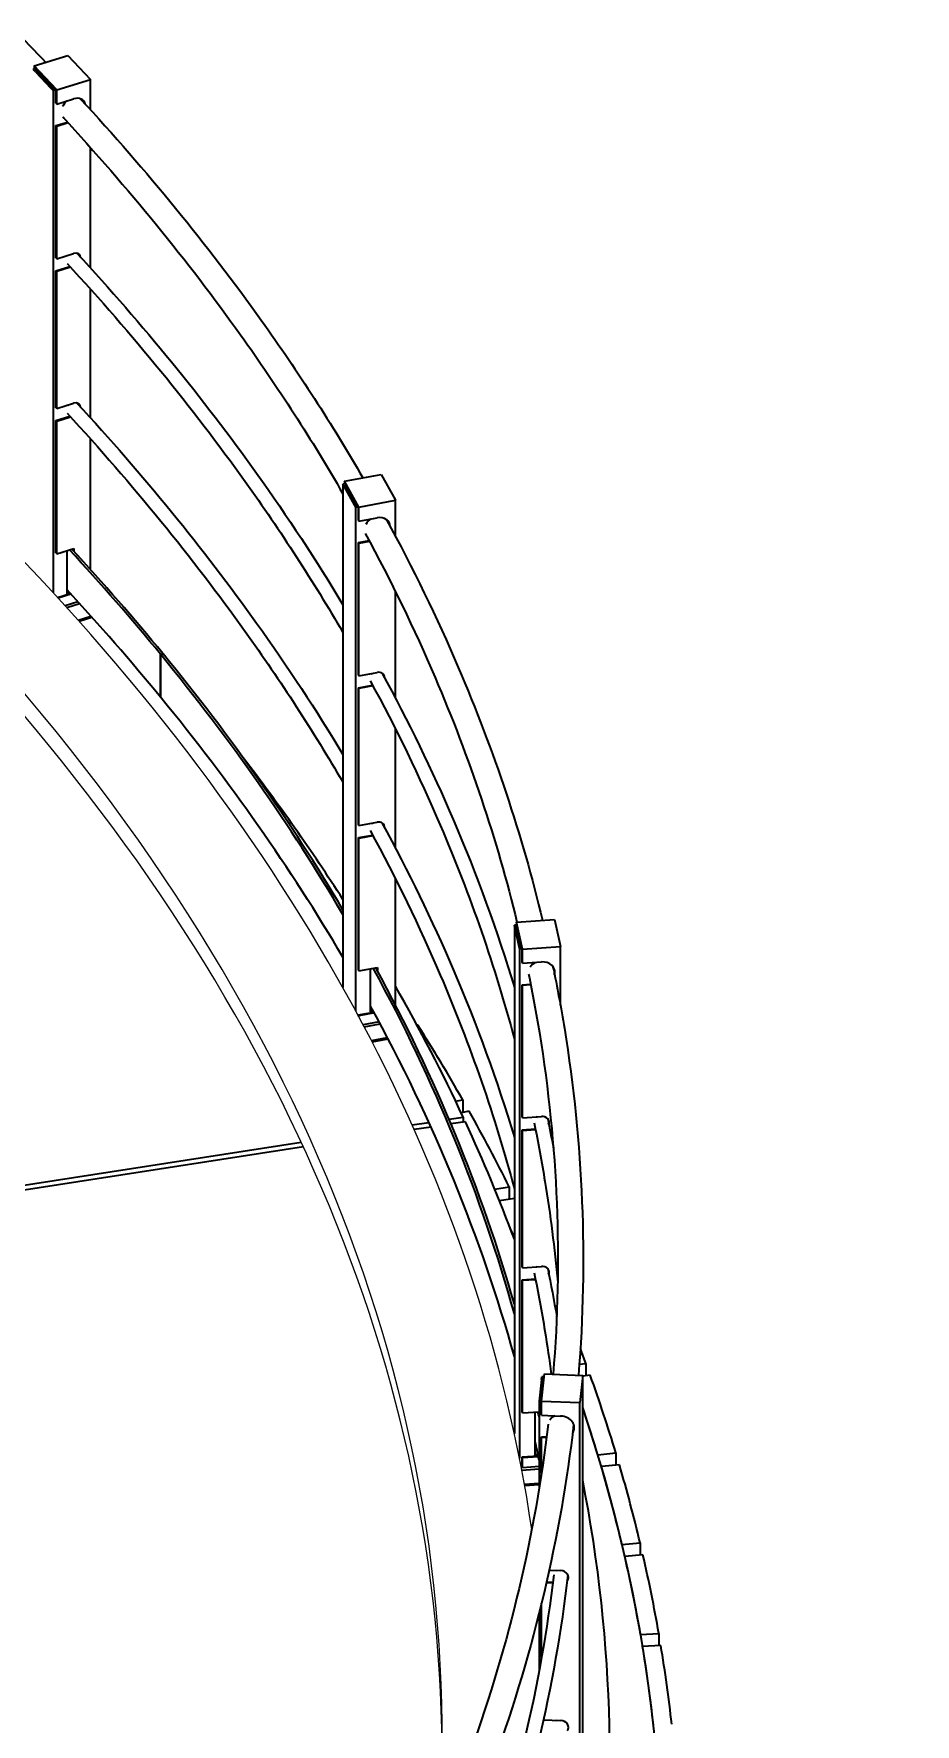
# Model space of a CAD drawing. Header units: millimetres. Extents: x 0 to 42050, y 0 to 29700.
# Drawn here: x 29357 to 30030, y 12643 to 13933 of the extents above; entities that cross this region are included whole.
import ezdxf

# ---------------------------------------------------------------- set-up
doc = ezdxf.new("R2010")
doc.units = ezdxf.units.MM
doc.header["$LTSCALE"] = 50
doc.layers.add('P_Cable Ducts (CD)', color=30, linetype='Continuous', lineweight=18, true_color=0xff7f00)
doc.layers.add('Visible', color=7, linetype='Continuous', lineweight=35)
doc.layers.add('Visible Narrow', color=7, linetype='Continuous', lineweight=18)

msp = doc.modelspace()

# ---------------------------------------------------------------- linework, layer by layer
at = {"layer": 'P_Cable Ducts (CD)'}
for centre, major_axis, start_param, end_param in [((26536.67, 12634.94), (3212, 0), 0.0848355, 0.5098106), ((26536.67, 12634.94), (3132, 0), 6.2463092, 6.7788534), ((26536.67, 12617.63), (3132, 0), 0.0047863, 0.4956681)]:
    msp.add_ellipse(centre, major_axis=major_axis, ratio=0.5773503, start_param=start_param, end_param=end_param, dxfattribs=at)
at = {"layer": 'Visible'}
for p, q in [((29357.43, 13908.22), (29383.12, 13916.23)), ((29383.12, 13916.23), (29400.22, 13897.94)), ((29358.38, 13906.22), (29356.62, 13905.67)), ((29358.33, 13903.84), (29356.62, 13905.67)), ((29374.53, 13889.93), (29357.43, 13908.22)), ((29357.43, 13908.22), (29357.43, 13905.92)), ((29358, 13906.63), (29358, 13906.1)), ((29373.96, 13889.56), (29358, 13906.63)), ((29358.95, 13905.61), (29358.24, 13905.39)), ((29359.38, 13904.17), (29358.24, 13905.39)), ((29358.33, 13903.84), (29370.11, 13891.24)), ((29371.17, 13891.57), (29359.38, 13904.17)), ((29370.11, 13891.24), (29371.82, 13889.42)), ((29371.17, 13891.57), (29372.31, 13890.35)), ((29373.58, 13889.96), (29371.82, 13889.42)), ((29371.82, 13889.42), (29371.82, 13506.51)), ((29373.01, 13890.57), (29372.31, 13890.35)), ((29373.96, 13879.76), (29373.96, 13889.56)), ((29374.53, 13889.93), (29400.22, 13897.94)), ((29374.53, 13879.15), (29374.53, 13889.93)), ((29400.22, 13874.9), (29400.22, 13897.94)), ((29373.96, 13879.76), (29374.53, 13879.15)), ((29374.53, 13879.15), (29387.38, 13883.16)), ((29373.96, 13862.78), (29382.64, 13865.48)), ((29374.53, 13862.17), (29373.96, 13862.78)), ((29373.96, 13761.86), (29373.96, 13862.78)), ((29383.2, 13864.87), (29374.53, 13862.17)), ((29374.53, 13761.25), (29374.53, 13862.17)), ((29400.22, 13754.23), (29400.22, 13846.08)), ((29373.96, 13761.86), (29374.53, 13761.25)), ((29374.53, 13761.25), (29387.38, 13765.25)), ((29373.96, 13752.06), (29384.59, 13755.37)), ((29374.53, 13751.45), (29373.96, 13752.06)), ((29373.96, 13647.55), (29373.96, 13752.06)), ((29385.16, 13754.76), (29374.53, 13751.45)), ((29374.53, 13646.94), (29374.53, 13751.45)), ((29400.22, 13639.92), (29400.22, 13738.19)), ((29373.96, 13647.55), (29374.53, 13646.94)), ((29373.96, 13637.75), (29384.59, 13641.07)), ((29374.53, 13646.94), (29387.38, 13650.94)), ((29374.53, 13637.14), (29373.96, 13637.75)), ((29373.96, 13536.83), (29373.96, 13637.75)), ((29385.16, 13640.45), (29374.53, 13637.14)), ((29374.53, 13536.22), (29374.53, 13637.14)), ((29400.22, 13524.22), (29400.22, 13623.88)), ((29594.85, 13589.55), (29592.94, 13589.2)), ((29594.24, 13591.63), (29622.06, 13596.76)), ((29605.19, 13571.83), (29594.24, 13591.63)), ((29594.24, 13591.63), (29594.24, 13589.44)), ((29594.61, 13589.99), (29594.61, 13589.51)), ((29604.83, 13571.51), (29594.61, 13589.99)), ((29622.06, 13596.76), (29633.01, 13576.96)), ((29592.94, 13589.2), (29592.94, 13205.36)), ((29594.04, 13587.22), (29592.94, 13589.2)), ((29594.04, 13587.22), (29601.58, 13573.58)), ((29595.22, 13588.89), (29594.45, 13588.75)), ((29595.18, 13587.43), (29594.45, 13588.75)), ((29602.73, 13573.79), (29595.18, 13587.43)), ((29605.19, 13571.83), (29633.01, 13576.96)), ((29633.01, 13549.55), (29633.01, 13576.96)), ((29601.58, 13573.58), (29602.68, 13571.6)), ((29604.58, 13571.95), (29602.68, 13571.6)), ((29602.68, 13571.6), (29602.68, 13187.68)), ((29602.73, 13573.79), (29603.46, 13572.47)), ((29604.22, 13572.61), (29603.46, 13572.47)), ((29604.83, 13561.71), (29604.83, 13571.51)), ((29605.19, 13561.05), (29605.19, 13571.83)), ((29605.19, 13561.05), (29619.1, 13563.62)), ((29604.83, 13561.71), (29605.19, 13561.05)), ((29374.53, 13536.22), (29387.55, 13540.28)), ((29382.38, 13505.69), (29382.38, 13538.67)), ((29386.98, 13538.71), (29386.98, 13540.1)), ((29387.55, 13540.28), (29387.55, 13538.1)), ((29604.83, 13544.73), (29612.88, 13546.21)), ((29605.19, 13544.07), (29604.83, 13544.73)), ((29604.83, 13443.81), (29604.83, 13544.73)), ((29613.24, 13545.55), (29605.19, 13544.07)), ((29605.19, 13443.15), (29605.19, 13544.07)), ((29373.96, 13536.83), (29374.53, 13536.22)), ((29375.13, 13502.9), (29384.83, 13505.93)), ((29385.4, 13505.32), (29375.7, 13502.29)), ((29390.76, 13499.48), (29381.03, 13496.44)), ((29382.38, 13506.48), (29383.89, 13506.95)), ((29384.46, 13506.34), (29382.38, 13505.69)), ((29633.01, 13426.07), (29633.01, 13507.29)), ((29382.18, 13495.18), (29391.92, 13498.21)), ((29390.86, 13485.54), (29400.64, 13488.59)), ((29391.54, 13484.78), (29401.33, 13487.83)), ((29453.7, 13459.56), (29455.51, 13460.05)), ((29453.7, 13426.9), (29453.7, 13459.56)), ((29453.92, 13459.29), (29455.73, 13459.78)), ((29453.92, 13426.63), (29453.92, 13459.29)), ((29455.51, 13460.05), (29455.51, 13459.72)), ((29604.83, 13443.81), (29605.19, 13443.15)), ((29604.83, 13434.01), (29615.54, 13435.99)), ((29605.19, 13443.15), (29619.1, 13445.71)), ((29615.9, 13435.33), (29605.19, 13433.35)), ((29453.92, 13426.96), (29453.7, 13426.9)), ((29605.19, 13433.35), (29604.83, 13434.01)), ((29604.83, 13329.5), (29604.83, 13434.01)), ((29605.19, 13328.84), (29605.19, 13433.35)), ((29633.01, 13311.76), (29633.01, 13402.54)), ((29604.83, 13329.5), (29605.19, 13328.84)), ((29604.83, 13319.7), (29615.54, 13321.68)), ((29605.19, 13319.04), (29604.83, 13319.7)), ((29604.83, 13218.78), (29604.83, 13319.7)), ((29605.19, 13328.84), (29619.1, 13331.4)), ((29615.9, 13321.02), (29605.19, 13319.04)), ((29605.19, 13218.12), (29605.19, 13319.04)), ((29633.01, 13192.23), (29633.01, 13288.23)), ((29725.55, 13255.22), (29754.53, 13257.29)), ((29729.97, 13234.59), (29725.55, 13255.22)), ((29725.55, 13255.22), (29725.55, 13253.07)), ((29754.53, 13257.29), (29758.95, 13236.66)), ((29725.8, 13253.09), (29723.81, 13252.95)), ((29723.81, 13252.95), (29723.81, 12865.21)), ((29724.26, 13250.89), (29723.81, 13252.95)), ((29724.26, 13250.89), (29727.3, 13236.68)), ((29725.95, 13252.4), (29725.15, 13252.35)), ((29725.45, 13250.97), (29725.15, 13252.35)), ((29728.49, 13236.76), (29725.45, 13250.97)), ((29725.7, 13253.55), (29725.7, 13253.08)), ((29729.82, 13234.3), (29725.7, 13253.55)), ((29727.3, 13236.68), (29727.74, 13234.61)), ((29729.73, 13234.76), (29727.74, 13234.61)), ((29727.74, 13234.61), (29727.74, 12846.3)), ((29728.49, 13236.76), (29728.78, 13235.39)), ((29729.58, 13235.44), (29728.78, 13235.39)), ((29729.82, 13224.5), (29729.82, 13234.3)), ((29729.97, 13234.59), (29758.95, 13236.66)), ((29729.97, 13223.81), (29729.97, 13234.59)), ((29758.95, 13191.85), (29758.95, 13236.66)), ((29604.83, 13218.78), (29605.19, 13218.12)), ((29605.19, 13218.12), (29619.29, 13220.72)), ((29614.11, 13186.69), (29614.11, 13219.77)), ((29618.93, 13218.89), (29618.93, 13220.66)), ((29619.29, 13220.72), (29619.29, 13218.22)), ((29729.82, 13224.5), (29729.97, 13223.81)), ((29729.97, 13223.81), (29744.46, 13224.85)), ((29753.49, 13220.17), (29753.49, 13221.12)), ((29729.82, 13207.52), (29736.24, 13207.97)), ((29729.97, 13206.83), (29729.82, 13207.52)), ((29729.82, 13106.6), (29729.82, 13207.52)), ((29736.38, 13207.29), (29729.97, 13206.83)), ((29729.97, 13105.91), (29729.97, 13206.83)), ((29604.83, 13184.49), (29616.6, 13186.66)), ((29605.19, 13183.83), (29604.83, 13184.49)), ((29604.83, 13183.69), (29604.83, 13184.49)), ((29616.96, 13186), (29605.19, 13183.83)), ((29605.19, 13183.01), (29605.19, 13183.83)), ((29620.64, 13179.17), (29608.44, 13176.92)), ((29609.27, 13175.34), (29621.48, 13177.59)), ((29614.11, 13187.41), (29616, 13187.76)), ((29616.36, 13187.1), (29614.11, 13186.69)), ((29614.69, 13164.95), (29626.96, 13167.21)), ((29615.16, 13164.05), (29627.43, 13166.32)), ((29729.82, 13106.6), (29729.97, 13105.91)), ((29729.97, 13105.91), (29744.46, 13106.94)), ((29729.82, 13096.8), (29739.84, 13097.51)), ((29729.97, 13096.11), (29729.82, 13096.8)), ((29729.82, 12992.29), (29729.82, 13096.8)), ((29739.98, 13096.83), (29729.97, 13096.11)), ((29729.97, 12991.6), (29729.97, 13096.11)), ((29729.82, 12992.29), (29729.97, 12991.6)), ((29729.97, 12991.6), (29744.46, 12992.63)), ((29729.82, 12982.49), (29739.84, 12983.2)), ((29729.97, 12981.8), (29729.82, 12982.49)), ((29729.82, 12881.57), (29729.82, 12982.49)), ((29739.98, 12982.52), (29729.97, 12981.8)), ((29729.97, 12880.88), (29729.97, 12981.8)), ((29744.48, 12906.45), (29742.92, 12892.16)), ((29744.12, 12892.12), (29745.68, 12906.41)), ((29744.48, 12906.45), (29744.71, 12908.53)), ((29744.56, 12889.84), (29746.83, 12910.59)), ((29746.6, 12908.46), (29744.71, 12908.53)), ((29745.68, 12906.41), (29745.83, 12907.79)), ((29746.52, 12907.77), (29745.83, 12907.79)), ((29745.83, 12901.43), (29745.83, 12907.79)), ((29746.83, 12910.59), (29775.97, 12909.52)), ((29775.97, 12909.52), (29773.7, 12888.78)), ((29775.97, 12514.01), (29775.97, 12909.52)), ((29729.82, 12881.57), (29729.97, 12880.88)), ((29729.97, 12880.88), (29742.69, 12881.79)), ((29739.65, 12848.44), (29739.65, 12881.57)), ((29742.92, 12892.16), (29742.69, 12890.09)), ((29744.58, 12890.02), (29742.69, 12890.09)), ((29742.69, 12890.09), (29742.69, 12823.18)), ((29744.12, 12892.12), (29743.96, 12890.74)), ((29744.66, 12890.71), (29743.96, 12890.74)), ((29744.56, 12889.84), (29773.7, 12888.78)), ((29744.56, 12879.06), (29744.56, 12889.84)), ((29773.7, 12493.27), (29773.7, 12888.78)), ((29744.56, 12879.06), (29759.13, 12878.53)), ((29723.55, 12866.4), (29723.81, 12866.42)), ((29739.65, 12854.93), (29740.66, 12855)), ((29744.56, 12862.08), (29744.64, 12862.77)), ((29744.56, 12834.96), (29744.56, 12862.08)), ((29748.35, 12861.94), (29744.56, 12862.08)), ((29744.64, 12862.77), (29748.44, 12862.63)), ((29729.82, 12847.28), (29742.09, 12848.15)), ((29729.97, 12846.59), (29729.82, 12847.28)), ((29729.82, 12839.77), (29729.82, 12847.28)), ((29742.23, 12847.46), (29729.97, 12846.59)), ((29729.97, 12839.08), (29729.97, 12846.59)), ((29739.65, 12849.14), (29741.85, 12849.3)), ((29741.99, 12848.61), (29739.65, 12848.44)), ((29729.5, 12837.27), (29742.69, 12838.21)), ((29729.82, 12839.77), (29729.97, 12839.08)), ((29742.69, 12839.99), (29729.97, 12839.08)), ((29731.49, 12826.47), (29742.69, 12827.27)), ((29731.67, 12825.51), (29742.69, 12826.29)), ((29753.09, 12751.05), (29748.23, 12751.23)), ((29748.38, 12751.92), (29753.18, 12751.74)), ((29750.41, 12760.95), (29759.13, 12760.63)), ((29764.26, 12753.72), (29764.39, 12753.78)), ((29742.69, 12728.16), (29742.69, 12684.15)), ((29744.56, 12694.41), (29744.56, 12735.72)), ((29746.06, 12646.8), (29759.13, 12646.32))]:
    msp.add_line(p, q, dxfattribs=at)
at = {"layer": 'Visible', "color": 9, "true_color": 0xc0c0c0}
for p, q in [((29650.18, 13176.69), (29649.61, 13176.57)), ((29679, 13118.76), (29684.38, 13119.77)), ((29684.38, 13119.77), (29684.38, 13110.05)), ((29645.79, 13100.53), (29658.57, 13102.51)), ((29673.94, 13104.88), (29684.76, 13106.56)), ((29686.42, 13102.99), (29675.45, 13101.29)), ((29689.34, 13110.99), (29683.23, 13109.83)), ((29684.76, 13106.56), (29684.76, 13102.73)), ((26702.69, 12645.23), (29561.12, 13087.43)), ((29660.19, 13098.93), (29647.39, 13096.95)), ((29562.78, 13083.86), (26704.35, 12641.66)), ((29708.85, 13051.55), (29719.94, 13053.39)), ((29719.94, 13053.39), (29719.94, 13043.78)), ((29723.81, 13044.42), (29712.51, 13042.54)), ((29773.4, 12917.99), (29778.43, 12918.6)), ((29781.72, 12909.56), (29775.97, 12908.86)), ((29778.43, 12918.6), (29778.43, 12909.16)), ((29787.49, 12849.01), (29801.28, 12850.38)), ((29801.28, 12850.38), (29801.28, 12841.01)), ((29804, 12841.27), (29790.2, 12839.9)), ((29805.95, 12780.64), (29819.83, 12781.72)), ((29819.83, 12781.72), (29819.83, 12772.4)), ((29821.97, 12772.57), (29808.09, 12771.49)), ((29820.11, 12711.93), (29834.04, 12712.72)), ((29834.04, 12712.72), (29834.04, 12703.44)), ((29835.6, 12703.53), (29821.67, 12702.74))]:
    msp.add_line(p, q, dxfattribs=at)
at = {"layer": 'Visible'}
for centre, major_axis, ratio, start_param, end_param in [((29372.5, 13891.55), (7.6, 7.1), 0.7184548, 1.5986647, 1.662639), ((29387.13, 13875.9), (7.6, 7.1), 0.7184548, 1.5425375, 2.0770712), ((29387.38, 13874.66), (7.6, 7.1), 0.7184548, 5.8876696, 7.2623553), ((29386.81, 13875.27), (7.6, 7.1), 0.7184548, 5.8893541, 6.2273013), ((29387.13, 13875.9), (-7.6, -7.1), 0.7184548, 6.164454, 6.3674546), ((29386.56, 13876.51), (-7.6, -7.1), 0.7184548, 0.055884, 0.0897711), ((29387.13, 13761.59), (4.38, 4.1), 0.7184548, 1.7285177, 1.858331), ((29387.38, 13760.35), (4.38, 4.1), 0.7184548, 5.8039381, 7.2623553), ((29386.81, 13760.96), (4.38, 4.1), 0.7184548, 5.8062299, 6.1862182), ((29387.13, 13647.28), (4.38, 4.1), 0.7184548, 1.7285177, 1.858331), ((29387.38, 13646.04), (4.38, 4.1), 0.7184548, 5.8039381, 7.2623553), ((29386.81, 13646.65), (4.38, 4.1), 0.7184548, 5.8062299, 6.1862182), ((29609.89, 13573.3), (9.1, 5.03), 0.777809, 2.1050013, 2.1893036), ((29619.1, 13555.12), (9.1, 5.03), 0.777809, 5.8846792, 7.4477466), ((29619.25, 13556.37), (9.1, 5.03), 0.777809, 1.7054444, 2.2624625), ((29618.74, 13555.78), (9.1, 5.03), 0.777809, 5.886609, 6.2365507), ((26536.67, 12661.72), (-3227.8, 0), 0.5773503, 3.5840052, 3.6318815), ((26536.67, 12661.72), (-3229.8, 0), 0.5773503, 3.5840052, 3.6318845), ((26536.67, 12629.06), (-3227.8, 0), 0.5773503, 3.5840052, 3.6330952), ((26536.67, 12661.72), (3227.8, 0), 0.5773503, 0.3274675, 0.4422537), ((26536.67, 12661.72), (3229.8, 0), 0.5773503, 0.3292856, 0.4422537), ((29619.25, 13442.06), (5.25, 2.9), 0.777809, 1.8833952, 2.0437223), ((29619.1, 13440.82), (5.25, 2.9), 0.777809, 5.8005455, 7.4477466), ((29618.74, 13441.48), (5.25, 2.9), 0.777809, 5.8031443, 6.2022931), ((26536.67, 12629.06), (3227.8, 0), 0.5773503, 0.3274675, 0.4422537), ((29619.1, 13326.51), (5.25, 2.9), 0.777809, 5.8005455, 7.4477466), ((29619.25, 13327.75), (5.25, 2.9), 0.777809, 1.8833952, 2.0437223), ((29618.74, 13327.17), (5.25, 2.9), 0.777809, 5.8031443, 6.2022931), ((26536.67, 12661.72), (3227.8, 0), 0.5773503, 0.1588863, 0.3043259), ((26536.67, 12661.72), (3229.8, 0), 0.5773503, 0.1627053, 0.3043289), ((29745.01, 13217.56), (10.17, 2.18), 0.8103239, 1.9285945, 2.496842), ((29744.46, 13216.35), (10.17, 2.18), 0.8103239, 5.882325, 7.682126), ((29744.31, 13217.04), (10.17, 2.18), 0.8103239, 5.8844404, 6.2414532), ((26536.67, 12629.06), (3227.8, 0), 0.5773503, 0.1588863, 0.3064286), ((29745.01, 13103.25), (5.87, 1.26), 0.8103239, 2.1025652, 2.2781017), ((29744.46, 13102.04), (5.87, 1.26), 0.8103239, 5.7979104, 7.682126), ((29744.31, 13102.73), (5.87, 1.26), 0.8103239, 5.8007398, 6.2108076), ((29745.01, 12988.94), (5.87, 1.26), 0.8103239, 2.1025652, 2.2781017), ((29744.46, 12987.74), (5.87, 1.26), 0.8103239, 5.7979104, 7.682126), ((29744.31, 12988.42), (5.87, 1.26), 0.8103239, 5.8007398, 6.2108076), ((26536.67, 12661.72), (3227.8, 0), 0.5773503, 0.116232, 0.1183342), ((29760.06, 12871.17), (-10.34, 1.13), 0.8148775, 5.3293073, 5.8990723), ((29759.13, 12870.04), (10.34, -1.13), 0.8148775, 5.8819834, 7.9427637), ((29759.21, 12870.73), (10.34, -1.13), 0.8148775, 5.8841219, 6.2421365), ((26536.67, 12629.06), (3227.8, 0), 0.5773503, 0.116232, 0.1240922), ((29760.06, 12756.86), (5.96, -0.65), 0.8148775, 2.361149, 2.5387394), ((29759.13, 12755.73), (5.96, -0.65), 0.8148775, 5.7975324, 7.9427637), ((29759.21, 12756.42), (5.96, -0.65), 0.8148775, 5.8003906, 6.2119939), ((29760.06, 12642.55), (5.96, -0.65), 0.8148775, 2.361149, 2.5387394), ((29759.13, 12641.42), (5.96, -0.65), 0.8148775, 5.7975324, 7.9427637)]:
    msp.add_ellipse(centre, major_axis=major_axis, ratio=ratio, start_param=start_param, end_param=end_param, dxfattribs=at)
at = {"layer": 'Visible', "color": 9, "true_color": 0xc0c0c0}
for centre, major_axis, start_param, end_param in [((26536.67, 12617.63), (3260, 0), 0.3553996, 0.4173476), ((26536.67, 12617.63), (3260, 0), 0.262781, 0.3182102), ((26536.67, 12521.29), (3314, 0), 0.3181342, 0.3496252), ((26536.67, 12617.63), (3260, 0), 0.2118137, 0.2608178), ((26536.67, 12521.29), (3314, 0), 0.2818152, 0.3133062), ((26536.67, 12521.29), (3300, 0), 0.2622816, 0.2666786), ((26536.67, 12521.29), (3300, 0), 0.2622816, 0.2666786), ((26536.67, 12521.29), (3314, 0), 0.2091772, 0.2152276), ((26536.67, 12521.29), (3314, 0), 0.1728582, 0.2043492), ((26536.67, 12521.29), (-3300, 0), 6.0962024, 9.6168762), ((26536.67, 12521.29), (3300, 0), 0.1728685, 0.1920982), ((26536.67, 12617.63), (3260, 0), 6.1969004, 6.3959388), ((26536.67, 12521.29), (3300, 0), 0.1365495, 0.16802), ((26536.67, 12521.29), (3314, 0), 0.1365392, 0.1680302), ((26536.67, 12521.29), (3300, 0), 0.1002305, 0.131701), ((26536.67, 12521.29), (3314, 0), 0.1002202, 0.1317112), ((26536.67, 12521.29), (3300, 0), 0.0639115, 0.095382), ((26536.67, 12521.29), (3314, 0), 0.0639013, 0.0953922)]:
    msp.add_ellipse(centre, major_axis=major_axis, ratio=0.5773503, start_param=start_param, end_param=end_param, dxfattribs=at)
at = {"layer": 'Visible'}
for points, knots in [([(29060.85, 14173.23), (29153.43, 14106.67), (29238.15, 14036.41), (29332.07, 13945.9), (29349.44, 13928.53), (29366.34, 13910.99)], [4.35265865, 4.35265865, 4.35265865, 4.35265865, 4.48947876, 4.48947876, 4.52159246, 4.52159246, 4.52159246, 4.52159246]), ([(29392.49, 13883.3), (29443.33, 13828.38), (29489.44, 13771.97), (29558.82, 13674.84), (29584.71, 13634.76), (29608.2, 13594.2)], [4.53842264, 4.53842264, 4.53842264, 4.53842264, 4.63808557, 4.63808557, 4.7064153, 4.7064153, 4.7064153, 4.7064153]), ([(29379.09, 13869.33), (29429.1, 13815.24), (29474.43, 13759.74), (29543.34, 13663.27), (29569.38, 13622.86), (29592.94, 13582)], [4.53893724, 4.53893724, 4.53893724, 4.53893724, 4.63808557, 4.63808557, 4.70785027, 4.70785027, 4.70785027, 4.70785027]), ([(29382.45, 13757.7), (29432.49, 13703.55), (29477.86, 13648), (29545.42, 13553.42), (29570.29, 13515.03), (29592.94, 13476.22)], [4.53907903, 4.53907903, 4.53907903, 4.53907903, 4.63808557, 4.63808557, 4.70422193, 4.70422193, 4.70422193, 4.70422193]), ([(29389.95, 13765.43), (29440.43, 13710.84), (29486.23, 13654.79), (29550.71, 13564.52), (29572.66, 13531.1), (29592.94, 13497.33)], [4.53881588, 4.53881588, 4.53881588, 4.53881588, 4.63808557, 4.63808557, 4.69536124, 4.69536124, 4.69536124, 4.69536124]), ([(29382.45, 13643.39), (29432.49, 13589.25), (29477.86, 13533.69), (29545.42, 13439.11), (29570.29, 13400.72), (29592.94, 13361.91)], [4.53907903, 4.53907903, 4.53907903, 4.53907903, 4.63808557, 4.63808557, 4.70422193, 4.70422193, 4.70422193, 4.70422193]), ([(29389.95, 13651.12), (29440.43, 13596.53), (29486.23, 13540.48), (29550.71, 13450.21), (29572.66, 13416.79), (29592.94, 13383.03)], [4.53881588, 4.53881588, 4.53881588, 4.53881588, 4.63808557, 4.63808557, 4.69536124, 4.69536124, 4.69536124, 4.69536124]), ([(29609.98, 13551.58), (29629.69, 13515.31), (29647.47, 13478.71), (29689.64, 13380.28), (29710.52, 13317.97), (29725.8, 13255.23)], [4.72511247, 4.72511247, 4.72511247, 4.72511247, 4.78669239, 4.78669239, 4.88948332, 4.88948332, 4.88948332, 4.88948332]), ([(29626.06, 13562.45), (29646.41, 13525.14), (29664.74, 13487.44), (29708.25, 13385.9), (29729.73, 13321.51), (29745.34, 13256.63)], [4.72419425, 4.72419425, 4.72419425, 4.72419425, 4.78669239, 4.78669239, 4.89118937, 4.89118937, 4.89118937, 4.89118937]), ([(29613.73, 13439.33), (29633.51, 13402.94), (29651.35, 13366.21), (29690.29, 13275.33), (29709.18, 13220.87), (29723.81, 13166.03)], [4.7251064, 4.7251064, 4.7251064, 4.7251064, 4.78669239, 4.78669239, 4.87636119, 4.87636119, 4.87636119, 4.87636119]), ([(29622.76, 13445.25), (29642.86, 13408.33), (29660.99, 13371.03), (29695.24, 13291.09), (29710.83, 13248.36), (29723.81, 13205.36)], [4.72466443, 4.72466443, 4.72466443, 4.72466443, 4.78669239, 4.78669239, 4.85658674, 4.85658674, 4.85658674, 4.85658674]), ([(29613.73, 13325.02), (29633.51, 13288.63), (29651.35, 13251.9), (29690.29, 13161.02), (29709.18, 13106.56), (29723.81, 13051.72)], [4.7251064, 4.7251064, 4.7251064, 4.7251064, 4.78669239, 4.78669239, 4.87636119, 4.87636119, 4.87636119, 4.87636119]), ([(29622.76, 13330.94), (29642.86, 13294.02), (29660.99, 13256.72), (29695.24, 13176.78), (29710.83, 13134.05), (29723.81, 13091.05)], [4.72466443, 4.72466443, 4.72466443, 4.72466443, 4.78669239, 4.78669239, 4.85658674, 4.85658674, 4.85658674, 4.85658674]), ([(29734.72, 13215.53), (29737.76, 13200.74), (29740.49, 13185.94), (29757.04, 13084.46), (29760.56, 12997.27), (29753.42, 12910.35)], [4.91114007, 4.91114007, 4.91114007, 4.91114007, 4.9352992, 4.9352992, 5.07654774, 5.07654774, 5.07654774, 5.07654774]), ([(29753.22, 13221.47), (29756.48, 13205.75), (29759.4, 13190), (29776.31, 13086.34), (29779.92, 12997.84), (29772.75, 12909.64)], [4.91003814, 4.91003814, 4.91003814, 4.91003814, 4.9352992, 4.9352992, 5.07608157, 5.07608157, 5.07608157, 5.07608157]), ([(29738.91, 13102.09), (29741.96, 13087.24), (29744.7, 13072.38), (29751.3, 13031.95), (29754.54, 13006.35), (29756.87, 12980.73)], [4.91113357, 4.91113357, 4.91113357, 4.91113357, 4.935299197, 4.935299197, 4.976782287, 4.976782287, 4.976782287, 4.976782287]), ([(29738.91, 12987.78), (29741.96, 12972.93), (29744.7, 12958.07), (29748.91, 12932.27), (29750.52, 12921.34), (29751.97, 12910.4)], [4.91113357, 4.91113357, 4.91113357, 4.91113357, 4.935299197, 4.935299197, 4.953031897, 4.953031897, 4.953031897, 4.953031897]), ([(29749.62, 12872.3), (29739.75, 12788.57), (29719.99, 12705.21), (29683.89, 12604.54), (29676.8, 12586.18), (29669.22, 12567.88)], [4.35326591, 4.35326591, 4.35326591, 4.35326591, 4.48947876, 4.48947876, 4.51997635, 4.51997635, 4.51997635, 4.51997635]), ([(29769.06, 12872.16), (29759.1, 12786.23), (29738.9, 12700.7), (29701.55, 12596.56), (29693.87, 12576.76), (29685.63, 12557.03)], [4.35213264, 4.35213264, 4.35213264, 4.35213264, 4.48947876, 4.48947876, 4.52186894, 4.52186894, 4.52186894, 4.52186894]), ([(29753.87, 12757.5), (29743.97, 12673.44), (29724.12, 12589.75), (29691.65, 12499.2), (29688.69, 12491.2), (29685.63, 12483.22)], [4.35325935, 4.35325935, 4.35325935, 4.35325935, 4.48947876, 4.48947876, 4.5026908, 4.5026908, 4.5026908, 4.5026908]), ([(29764.69, 12757.35), (29754.73, 12672.08), (29734.65, 12587.22), (29698.7, 12486.98), (29692.36, 12470.43), (29685.63, 12453.94)], [4.35266466, 4.35266466, 4.35266466, 4.35266466, 4.48947876, 4.48947876, 4.51661643, 4.51661643, 4.51661643, 4.51661643])]:
    msp.add_open_spline(points, degree=3, knots=knots, dxfattribs=at)
for points in [[(29749.23, 13105.32), (29750.77, 13097.87), (29752.23, 13090.43), (29753.61, 13082.97)], [(29749.23, 12991.01), (29751.74, 12978.87), (29754.04, 12966.71), (29756.13, 12954.54)]]:
    msp.add_open_spline(points, degree=3, dxfattribs=at)
at = {"layer": 'Visible Narrow'}
for p, q in [((29359.38, 13904.17), (29358.33, 13903.84)), ((29370.11, 13891.24), (29371.17, 13891.57)), ((29595.18, 13587.43), (29594.04, 13587.22)), ((29601.58, 13573.58), (29602.73, 13573.79)), ((29725.45, 13250.97), (29724.26, 13250.89)), ((29727.3, 13236.68), (29728.49, 13236.76)), ((29745.68, 12906.41), (29744.48, 12906.45)), ((29742.92, 12892.16), (29744.12, 12892.12))]:
    msp.add_line(p, q, dxfattribs=at)

doc.saveas('drawing.dxf')
